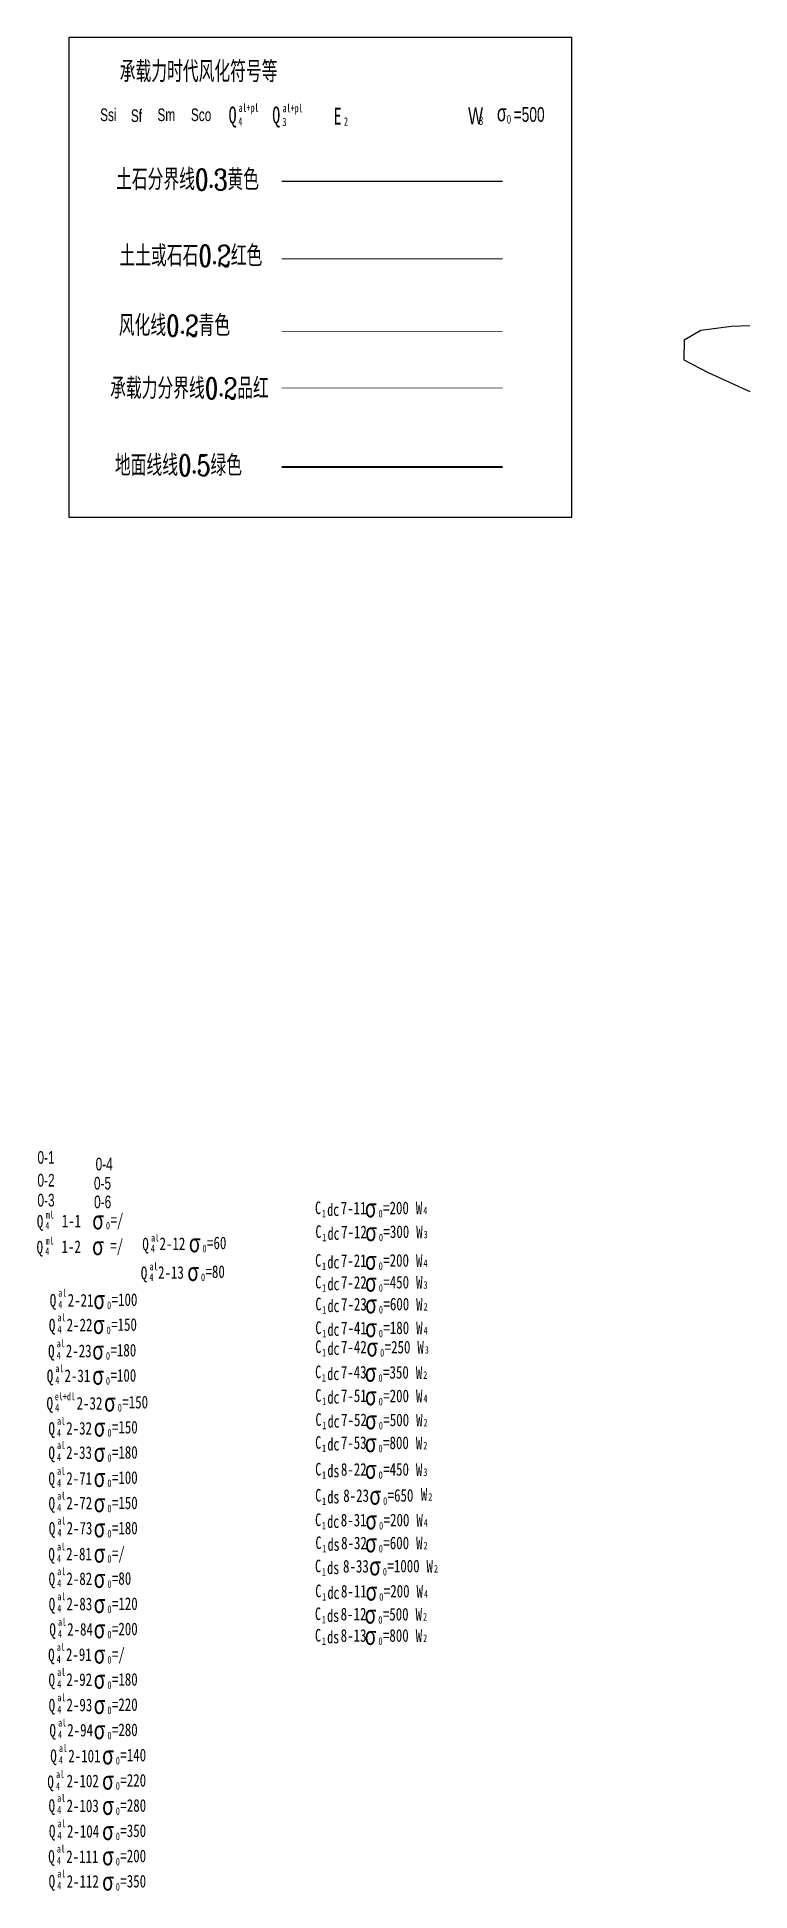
# Model space of a CAD drawing. Header units: millimetres. Extents: x 1826 to 1996, y 787 to 1228.
import ezdxf
from ezdxf.enums import TextEntityAlignment as Align

# ---------------------------------------------------------------- set-up
doc = ezdxf.new("R2010")
doc.units = ezdxf.units.MM
doc.linetypes.add('ACAD_ISO05W100', pattern=[34, 24, -3, 0.5, -3, 0.5, -3])
doc.linetypes.add('ACAD_ISO11W100', pattern=[33.5, 12, -3, 12, -3, 0.5, -3])
for name, color, linetype in [('GiCAD_DiMianXian', 7, 'Continuous'), ('Gicad_pou_texts', 7, 'Continuous'), ('GiCAD_PouMian', 7, 'Continuous'), ('GiCAD_PouXian', 7, 'Continuous'), ('承载力标识', 7, 'Continuous'), ('纵断面_白色', 7, 'Continuous')]:
    doc.layers.add(name, color=color, linetype=linetype)
doc.styles.add('bttxt', font='complex.shx', dxfattribs={"width": 0.75, "height": 5, "bigfont": 'hztxt.shx'})
doc.styles.add('LZ_FONT', font='ComFont.shx', dxfattribs={"width": 0.7, "height": 2, "bigfont": 'Hztxt.shx'})
doc.styles.add('宋体', font='', dxfattribs={"width": 0.7})
doc.styles.add('时代岩性', font='', dxfattribs={"width": 0.7, "height": 3.5})
doc.styles.get('宋体').set_extended_font_data('宋体')
doc.styles.get('时代岩性').set_extended_font_data('FangSong_GB2312')
doc.linetypes.add('岩溶空洞', pattern='A,1.3,[161,AAA.SHX,S=1,R=180,X=0,Y=0],0.01,[161,AAA.SHX,S=0.75,R=180,X=0,Y=0],0.01,[161,AAA.SHX,S=0.5,R=180,X=0,Y=0],0.01,[161,AAA.SHX,S=0.25,R=180,X=0,Y=0],1.3', length=2.63)

# ---------------------------------------------------------------- blocks, each defined once
blk = doc.blocks.new('11')
at = {"layer": '承载力标识', "color": 3, "style": '宋体', "width": 0.75}
for s, height, p in [('ml', 1.8, (0.42, 2.55)), ('Q', 3, (-1.92, 0.43)), ('4', 1.8, (-0.17, 0.01))]:
    blk.add_text(s, height=height, dxfattribs=at).set_placement(p, align=Align.CENTER)
blk.add_text('1-1', height=3, dxfattribs=at).set_placement((3.24, 0.53))
at = {"layer": '承载力标识', "color": 1, "style": '宋体', "width": 0.75}
for s, height, p in [('σ', 4.5, (10.47, 0)), ('0 ', 1.8, (13.75, 0)), ('=/', 3, (14.83, 0.75))]:
    blk.add_text(s, height=height, dxfattribs=at).set_placement(p)
blk = doc.blocks.new('221')
at = {"layer": '承载力标识', "color": 3, "style": '宋体', "width": 0.75}
for s, height, p in [('al', 1.8, (0.47, 2.81)), ('Q', 3, (-1.75, 0.42)), ('4', 1.8, (0, 0))]:
    blk.add_text(s, height=height, dxfattribs=at).set_placement(p, align=Align.CENTER)
blk.add_text('2-21', height=3, dxfattribs=at).set_placement((1.75, 0.45))
at = {"layer": '承载力标识', "color": 1, "style": '宋体', "width": 0.75}
for s, height, p in [('σ', 4.5, (7.83, -0.15)), ('0 ', 1.8, (11.11, -0.15)), ('=100', 3, (12.19, 0.59))]:
    blk.add_text(s, height=height, dxfattribs=at).set_placement(p)
blk = doc.blocks.new('222')
at = {"layer": '承载力标识', "color": 3, "style": '宋体', "width": 0.75}
for s, height, p in [('al', 1.8, (-0.05, 2.57)), ('Q', 3, (-2.3, 0.16)), ('Q', 3, (-2.28, 0.17)), ('4', 1.8, (-0.54, -0.26))]:
    blk.add_text(s, height=height, dxfattribs=at).set_placement(p, align=Align.CENTER)
blk.add_text('2-22', height=3, dxfattribs=at).set_placement((1.17, 0.22))
at = {"layer": '承载力标识', "color": 1, "style": '宋体', "width": 0.75}
for s, height, p in [('σ', 4.5, (7.39, -0.43)), ('0 ', 1.8, (10.67, -0.43)), ('=150', 3, (11.75, 0.31))]:
    blk.add_text(s, height=height, dxfattribs=at).set_placement(p)
blk = doc.blocks.new('223')
at = {"layer": '承载力标识', "color": 3, "style": '宋体', "width": 0.75}
for s, height, p in [('al', 1.8, (-0.24, 2.72)), ('Q', 3, (-2.49, 0.31)), ('Q', 3, (-2.47, 0.33)), ('4', 1.8, (-0.74, -0.1))]:
    blk.add_text(s, height=height, dxfattribs=at).set_placement(p, align=Align.CENTER)
blk.add_text('2-23', height=3, dxfattribs=at).set_placement((0.97, 0.38))
at = {"layer": '承载力标识', "color": 1, "style": '宋体', "width": 0.75}
for s, height, p in [('σ', 4.5, (7.23, -0.19)), ('0 ', 1.8, (10.51, -0.19)), ('=180', 3, (11.59, 0.55))]:
    blk.add_text(s, height=height, dxfattribs=at).set_placement(p)
blk = doc.blocks.new('231')
at = {"layer": '承载力标识', "color": 3, "style": '宋体', "width": 0.75}
for s, height, p in [('al', 1.8, (0.34, 2.76)), ('Q', 3, (-1.91, 0.35)), ('Q', 3, (-1.89, 0.37)), ('4', 1.8, (-0.16, -0.06))]:
    blk.add_text(s, height=height, dxfattribs=at).set_placement(p, align=Align.CENTER)
blk.add_text('2-31', height=3, dxfattribs=at).set_placement((1.55, 0.42))
at = {"layer": '承载力标识', "color": 1, "style": '宋体', "width": 0.75}
for s, height, p in [('σ', 4.5, (8.12, -0.23)), ('0 ', 1.8, (11.4, -0.23)), ('=100', 3, (12.48, 0.51))]:
    blk.add_text(s, height=height, dxfattribs=at).set_placement(p)
blk = doc.blocks.new('232')
at = {"layer": '承载力标识', "color": 3, "style": '宋体', "width": 0.75}
for s, height, p in [('al', 1.8, (0.34, 2.74)), ('Q', 3, (-1.91, 0.33)), ('Q', 3, (-1.89, 0.35)), ('4', 1.8, (-0.16, -0.08))]:
    blk.add_text(s, height=height, dxfattribs=at).set_placement(p, align=Align.CENTER)
blk.add_text('2-32', height=3, dxfattribs=at).set_placement((1.55, 0.4))
at = {"layer": '承载力标识', "color": 1, "style": '宋体', "width": 0.75}
for s, height, p in [('σ', 4.5, (8.06, -0.07)), ('0 ', 1.8, (11.34, -0.07)), ('=150', 3, (12.42, 0.67))]:
    blk.add_text(s, height=height, dxfattribs=at).set_placement(p)
blk = doc.blocks.new('233')
at = {"layer": '承载力标识', "color": 3, "style": '宋体', "width": 0.75}
for s, height, p in [('Q', 3, (-2.4, -0.03)), ('Q', 3, (-2.38, -0.01)), ('4', 1.8, (-0.65, -0.45)), ('al', 1.8, (-0.16, 2.38))]:
    blk.add_text(s, height=height, dxfattribs=at).set_placement(p, align=Align.CENTER)
blk.add_text('2-33', height=3, dxfattribs=at).set_placement((1.06, 0.03))
at = {"layer": '承载力标识', "color": 1, "style": '宋体', "width": 0.75}
for s, height, p in [('σ', 4.5, (7.57, -0.66)), ('0 ', 1.8, (10.85, -0.66)), ('=180', 3, (11.93, 0.09))]:
    blk.add_text(s, height=height, dxfattribs=at).set_placement(p)
blk = doc.blocks.new('271')
at = {"layer": '承载力标识', "color": 3, "style": '宋体', "width": 0.75}
for s, height, p in [('al', 1.8, (-0.13, 2.64)), ('Q', 3, (-2.38, 0.23)), ('4', 1.8, (-0.63, -0.18))]:
    blk.add_text(s, height=height, dxfattribs=at).set_placement(p, align=Align.CENTER)
blk.add_text('2-71', height=3, dxfattribs=at).set_placement((1.08, 0.3))
at = {"layer": '承载力标识', "color": 1, "style": '宋体', "width": 0.75}
for s, height, p in [('σ', 4.5, (7.57, -0.26)), ('0 ', 1.8, (10.85, -0.26)), ('=100', 3, (11.93, 0.49))]:
    blk.add_text(s, height=height, dxfattribs=at).set_placement(p)
blk = doc.blocks.new('272')
at = {"layer": '承载力标识', "color": 3, "style": '宋体', "width": 0.75}
for s, height, p in [('al', 1.8, (-0.11, 2.65)), ('Q', 3, (-2.36, 0.24)), ('4', 1.8, (-0.61, -0.17))]:
    blk.add_text(s, height=height, dxfattribs=at).set_placement(p, align=Align.CENTER)
blk.add_text('2-72', height=3, dxfattribs=at).set_placement((1.1, 0.31))
at = {"layer": '承载力标识', "color": 1, "style": '宋体', "width": 0.75}
for s, height, p in [('σ', 4.5, (7.57, -0.36)), ('0 ', 1.8, (10.85, -0.36)), ('=150', 3, (11.93, 0.38))]:
    blk.add_text(s, height=height, dxfattribs=at).set_placement(p)
blk = doc.blocks.new('273')
at = {"layer": '承载力标识', "color": 3, "style": '宋体', "width": 0.75}
for s, height, p in [('al', 1.8, (-0.05, 2.53)), ('Q', 3, (-2.3, 0.12)), ('4', 1.8, (-0.55, -0.29))]:
    blk.add_text(s, height=height, dxfattribs=at).set_placement(p, align=Align.CENTER)
blk.add_text('2-73', height=3, dxfattribs=at).set_placement((1.16, 0.19))
at = {"layer": '承载力标识', "color": 1, "style": '宋体', "width": 0.75}
for s, height, p in [('σ', 4.5, (7.57, -0.53)), ('0 ', 1.8, (10.85, -0.53)), ('=180', 3, (11.93, 0.22))]:
    blk.add_text(s, height=height, dxfattribs=at).set_placement(p)
blk = doc.blocks.new('281')
at = {"layer": '承载力标识', "color": 3, "style": '宋体', "width": 0.75}
for s, height, p in [('al', 1.8, (-0.16, 2.79)), ('Q', 3, (-2.41, 0.38)), ('4', 1.8, (-0.66, -0.04))]:
    blk.add_text(s, height=height, dxfattribs=at).set_placement(p, align=Align.CENTER)
blk.add_text('2-81', height=3, dxfattribs=at).set_placement((1.05, 0.44))
at = {"layer": '承载力标识', "color": 1, "style": '宋体', "width": 0.75}
for s, height, p in [('σ', 4.5, (7.57, -0.12)), ('0 ', 1.8, (10.85, -0.12)), ('=/', 3, (11.93, 0.62))]:
    blk.add_text(s, height=height, dxfattribs=at).set_placement(p)
blk = doc.blocks.new('282')
at = {"layer": '承载力标识', "color": 3, "style": '宋体', "width": 0.75}
for s, height, p in [('Q', 3, (-2.35, -0.12)), ('4', 1.8, (-0.59, -0.54)), ('al', 1.8, (-0.1, 2.29))]:
    blk.add_text(s, height=height, dxfattribs=at).set_placement(p, align=Align.CENTER)
blk.add_text('2-82', height=3, dxfattribs=at).set_placement((1.12, -0.06))
at = {"layer": '承载力标识', "color": 1, "style": '宋体', "width": 0.75}
for s, height, p in [('σ', 4.5, (7.57, -0.74)), ('0 ', 1.8, (10.85, -0.74)), ('=80', 3, (11.93, 0.01))]:
    blk.add_text(s, height=height, dxfattribs=at).set_placement(p)
blk = doc.blocks.new('283')
at = {"layer": '承载力标识', "color": 3, "style": '宋体', "width": 0.75}
for s, height, p in [('Q', 3, (-2.33, 0.04)), ('4', 1.8, (-0.58, -0.38)), ('al', 1.8, (-0.08, 2.45))]:
    blk.add_text(s, height=height, dxfattribs=at).set_placement(p, align=Align.CENTER)
blk.add_text('2-83', height=3, dxfattribs=at).set_placement((1.13, 0.1))
at = {"layer": '承载力标识', "color": 1, "style": '宋体', "width": 0.75}
for s, height, p in [('σ', 4.5, (7.57, -0.59)), ('0 ', 1.8, (10.85, -0.59)), ('=120', 3, (11.93, 0.16))]:
    blk.add_text(s, height=height, dxfattribs=at).set_placement(p)
blk = doc.blocks.new('284')
at = {"layer": '承载力标识', "color": 3, "style": '宋体', "width": 0.75}
for s, height, p in [('al', 1.8, (0.49, 2.83)), ('Q', 3, (-1.75, 0.42)), ('4', 1.8, (0, 0))]:
    blk.add_text(s, height=height, dxfattribs=at).set_placement(p, align=Align.CENTER)
blk.add_text('2-84', height=3, dxfattribs=at).set_placement((1.71, 0.48))
at = {"layer": '承载力标识', "color": 1, "style": '宋体', "width": 0.75}
for s, height, p in [('σ', 4.5, (7.99, -0.17)), ('0 ', 1.8, (11.27, -0.17)), ('=200', 3, (12.35, 0.58))]:
    blk.add_text(s, height=height, dxfattribs=at).set_placement(p)
blk = doc.blocks.new('291')
at = {"layer": '承载力标识', "color": 3, "style": '宋体', "width": 0.75}
for s, height, p in [('al', 1.8, (-0.21, 2.57)), ('Q', 3, (-2.46, 0.16)), ('4', 1.8, (-0.71, -0.25))]:
    blk.add_text(s, height=height, dxfattribs=at).set_placement(p, align=Align.CENTER)
blk.add_text('2-91', height=3, dxfattribs=at).set_placement((1, 0.23))
at = {"layer": '承载力标识', "color": 1, "style": '宋体', "width": 0.75}
for s, height, p in [('σ', 4.5, (7.57, -0.41)), ('0 ', 1.8, (10.85, -0.41)), ('=/', 3, (11.93, 0.33))]:
    blk.add_text(s, height=height, dxfattribs=at).set_placement(p)
blk = doc.blocks.new('292')
at = {"layer": '承载力标识', "color": 3, "style": '宋体', "width": 0.75}
for s, height, p in [('al', 1.8, (0.38, 2.79)), ('Q', 3, (-1.87, 0.38)), ('4', 1.8, (-0.11, -0.04))]:
    blk.add_text(s, height=height, dxfattribs=at).set_placement(p, align=Align.CENTER)
blk.add_text('2-92', height=3, dxfattribs=at).set_placement((1.6, 0.44))
at = {"layer": '承载力标识', "color": 1, "style": '宋体', "width": 0.75}
for s, height, p in [('σ', 4.5, (8.07, -0.25)), ('0 ', 1.8, (11.35, -0.25)), ('=180', 3, (12.43, 0.5))]:
    blk.add_text(s, height=height, dxfattribs=at).set_placement(p)
blk = doc.blocks.new('293')
at = {"layer": '承载力标识', "color": 3, "style": '宋体', "width": 0.75}
for s, height, p in [('al', 1.8, (0.34, 2.76)), ('Q', 3, (-1.91, 0.35)), ('4', 1.8, (-0.15, -0.06))]:
    blk.add_text(s, height=height, dxfattribs=at).set_placement(p, align=Align.CENTER)
blk.add_text('2-93', height=3, dxfattribs=at).set_placement((1.56, 0.42))
at = {"layer": '承载力标识', "color": 1, "style": '宋体', "width": 0.75}
for s, height, p in [('σ', 4.5, (8, -0.25)), ('0 ', 1.8, (11.28, -0.25)), ('=220', 3, (12.36, 0.5))]:
    blk.add_text(s, height=height, dxfattribs=at).set_placement(p)
blk = doc.blocks.new('294')
at = {"layer": '承载力标识', "color": 3, "style": '宋体', "width": 0.75}
for s, height, p in [('al', 1.8, (0.1, 2.73)), ('Q', 3, (-2.15, 0.32)), ('4', 1.8, (-0.4, -0.1))]:
    blk.add_text(s, height=height, dxfattribs=at).set_placement(p, align=Align.CENTER)
blk.add_text('2-94', height=3, dxfattribs=at).set_placement((1.31, 0.38))
at = {"layer": '承载力标识', "color": 1, "style": '宋体', "width": 0.75}
for s, height, p in [('σ', 4.5, (7.57, -0.29)), ('0 ', 1.8, (10.85, -0.29)), ('=280', 3, (11.93, 0.46))]:
    blk.add_text(s, height=height, dxfattribs=at).set_placement(p)
blk = doc.blocks.new('2101')
at = {"layer": '承载力标识', "color": 3, "style": '宋体', "width": 0.75}
for s, height, p in [('al', 1.8, (0.34, 2.66)), ('Q', 3, (-1.91, 0.25)), ('4', 1.8, (-0.16, -0.16))]:
    blk.add_text(s, height=height, dxfattribs=at).set_placement(p, align=Align.CENTER)
blk.add_text('2-101', height=3, dxfattribs=at).set_placement((1.6, 0.21))
at = {"layer": '承载力标识', "color": 1, "style": '宋体', "width": 0.75}
for s, height, p in [('σ', 4.5, (9.61, -0.32)), ('0 ', 1.8, (12.89, -0.32)), ('=140', 3, (13.97, 0.43))]:
    blk.add_text(s, height=height, dxfattribs=at).set_placement(p)
blk = doc.blocks.new('2102')
at = {"layer": '承载力标识', "color": 3, "style": '宋体', "width": 0.75}
for s, height, p in [('al', 1.8, (0.32, 2.72)), ('Q', 3, (-1.93, 0.31)), ('4', 1.8, (-0.17, -0.1))]:
    blk.add_text(s, height=height, dxfattribs=at).set_placement(p, align=Align.CENTER)
blk.add_text('2-102', height=3, dxfattribs=at).set_placement((1.88, 0.53))
at = {"layer": '承载力标识', "color": 1, "style": '宋体', "width": 0.75}
for s, height, p in [('σ', 4.5, (10.29, -0.06)), ('0 ', 1.8, (13.57, -0.06)), ('=220', 3, (14.65, 0.68))]:
    blk.add_text(s, height=height, dxfattribs=at).set_placement(p)
blk = doc.blocks.new('2103')
at = {"layer": '承载力标识', "color": 3, "style": '宋体', "width": 0.75}
for s, height, p in [('al', 1.8, (0.49, 2.83)), ('Q', 3, (-1.75, 0.42)), ('4', 1.8, (0, 0))]:
    blk.add_text(s, height=height, dxfattribs=at).set_placement(p, align=Align.CENTER)
blk.add_text('2-103', height=3, dxfattribs=at).set_placement((1.76, 0.38))
at = {"layer": '承载力标识', "color": 1, "style": '宋体', "width": 0.75}
for s, height, p in [('σ', 4.5, (10.19, -0.29)), ('0 ', 1.8, (13.47, -0.29)), ('=280', 3, (14.55, 0.46))]:
    blk.add_text(s, height=height, dxfattribs=at).set_placement(p)
blk = doc.blocks.new('2104')
at = {"layer": '承载力标识', "color": 3, "style": '宋体', "width": 0.75}
for s, height, p in [('al', 1.8, (-0.02, 2.86)), ('Q', 3, (-2.27, 0.45)), ('4', 1.8, (-0.52, 0.03))]:
    blk.add_text(s, height=height, dxfattribs=at).set_placement(p, align=Align.CENTER)
blk.add_text('2-104', height=3, dxfattribs=at).set_placement((1.24, 0.41))
at = {"layer": '承载力标识', "color": 1, "style": '宋体', "width": 0.75}
for s, height, p in [('σ', 4.5, (9.57, -0.19)), ('0 ', 1.8, (12.85, -0.19)), ('=350', 3, (13.93, 0.55))]:
    blk.add_text(s, height=height, dxfattribs=at).set_placement(p)
blk = doc.blocks.new('2111')
at = {"layer": '承载力标识', "color": 3, "style": '宋体', "width": 0.75}
for s, height, p in [('al', 1.8, (-0.2, 2.53)), ('Q', 3, (-2.44, 0.12)), ('4', 1.8, (-0.69, -0.29))]:
    blk.add_text(s, height=height, dxfattribs=at).set_placement(p, align=Align.CENTER)
blk.add_text('2-111', height=3, dxfattribs=at).set_placement((1.07, 0.08))
at = {"layer": '承载力标识', "color": 1, "style": '宋体', "width": 0.75}
for s, height, p in [('σ', 4.5, (9.57, -0.5)), ('0 ', 1.8, (12.85, -0.5)), ('=200', 3, (13.93, 0.25))]:
    blk.add_text(s, height=height, dxfattribs=at).set_placement(p)
blk = doc.blocks.new('2112')
at = {"layer": '承载力标识', "color": 3, "style": '宋体', "width": 0.75}
for s, height, p in [('al', 1.8, (0.49, 2.83)), ('Q', 3, (-1.75, 0.42)), ('4', 1.8, (0, 0))]:
    blk.add_text(s, height=height, dxfattribs=at).set_placement(p, align=Align.CENTER)
blk.add_text('2-112', height=3, dxfattribs=at).set_placement((1.76, 0.38))
at = {"layer": '承载力标识', "color": 1, "style": '宋体', "width": 0.75}
for s, height, p in [('σ', 4.5, (10.16, -0.3)), ('0 ', 1.8, (13.44, -0.3)), ('=350', 3, (14.52, 0.44))]:
    blk.add_text(s, height=height, dxfattribs=at).set_placement(p)
blk = doc.blocks.new('213')
at = {"layer": '承载力标识', "color": 3, "style": '宋体', "width": 0.75}
for s, height, p in [('Q', 3, (-1.9, 0.31)), ('4', 1.8, (-0.14, -0.11)), ('al', 1.8, (0.38, 2.43))]:
    blk.add_text(s, height=height, dxfattribs=at).set_placement(p, align=Align.CENTER)
blk.add_text('2-13', height=3, dxfattribs=at).set_placement((1.44, 0.41))
at = {"layer": '承载力标识', "color": 1, "style": '宋体', "width": 0.75}
for s, height, p in [('σ', 4.5, (8.36, -0.13)), ('0 ', 1.8, (11.64, -0.13)), ('=80', 3, (12.72, 0.61))]:
    blk.add_text(s, height=height, dxfattribs=at).set_placement(p)
blk = doc.blocks.new('01')
at = {"layer": 'Gicad_pou_texts', "color": 6, "style": 'LZ_FONT', "width": 0.7}
blk.add_text('0-1', height=4, dxfattribs=at).set_placement((-0.86, -2.14))
blk = doc.blocks.new('02')
at = {"layer": 'Gicad_pou_texts', "color": 6, "style": 'LZ_FONT', "width": 0.7}
blk.add_text('0-2', height=4, dxfattribs=at).set_placement((-0.94, -2.13))
blk = doc.blocks.new('03')
at = {"layer": 'Gicad_pou_texts', "color": 6, "style": 'LZ_FONT', "width": 0.7}
blk.add_text('0-3', height=4, dxfattribs=at).set_placement((-0.86, -2.1))
blk = doc.blocks.new('232(el+dl)')
at = {"layer": '承载力标识', "color": 3, "style": '宋体', "width": 0.75}
for s, height, p in [('Q', 3, (-2.85, -0.15)), ('Q', 3, (-2.83, -0.13)), ('4', 1.8, (-1.1, -0.57)), ('el+dl', 1.8, (0.76, 2.11))]:
    blk.add_text(s, height=height, dxfattribs=at).set_placement(p, align=Align.CENTER)
blk.add_text('2-32', height=3, dxfattribs=at).set_placement((3.54, -0.11))
at = {"layer": '承载力标识', "color": 1, "style": '宋体', "width": 0.75}
for s, height, p in [('σ', 4.5, (10.04, -0.58)), ('0 ', 1.8, (13.32, -0.58)), ('=150', 3, (14.4, 0.17))]:
    blk.add_text(s, height=height, dxfattribs=at).set_placement(p)
blk = doc.blocks.new('12')
at = {"layer": '承载力标识', "color": 3, "style": '宋体', "width": 0.75}
for s, height, p in [('Q', 3, (-1.93, 0.33)), ('4', 1.8, (-0.17, -0.08)), ('ml', 1.8, (0.41, 2.45))]:
    blk.add_text(s, height=height, dxfattribs=at).set_placement(p, align=Align.CENTER)
blk.add_text('1-2', height=3, dxfattribs=at).set_placement((3.24, 0.44))
at = {"layer": '承载力标识', "color": 1, "style": '宋体', "width": 0.75}
for s, height, p in [('σ', 4.5, (10.47, -0.09)), ('=/', 3, (14.83, 0.66))]:
    blk.add_text(s, height=height, dxfattribs=at).set_placement(p)
blk = doc.blocks.new('212')
at = {"layer": '承载力标识', "color": 3, "style": '宋体', "width": 0.75}
for s, height, p in [('Q', 3, (-1.93, 0.3)), ('4', 1.8, (-0.18, -0.12)), ('al', 1.8, (0.34, 2.42))]:
    blk.add_text(s, height=height, dxfattribs=at).set_placement(p, align=Align.CENTER)
blk.add_text('2-12', height=3, dxfattribs=at).set_placement((1.4, 0.4))
at = {"layer": '承载力标识', "color": 1, "style": '宋体', "width": 0.75}
for s, height, p in [('σ', 4.5, (8.33, -0.14)), ('0 ', 1.8, (11.61, -0.14)), ('=60', 3, (12.69, 0.6))]:
    blk.add_text(s, height=height, dxfattribs=at).set_placement(p)
blk = doc.blocks.new('722')
at = {"layer": '承载力标识', "color": 3, "style": '宋体'}
for s, height, width, p in [('C', 3, 0.7, (-4.04, 0.25)), ('1', 1.8, 0.7, (-2.44, -0.54)), ('dc', 3, 0.7, (-1.15, -0.18)), ('7-22', 3, 0.75, (2.06, 0.19))]:
    blk.add_text(s, height=height, dxfattribs=dict(at, width=width)).set_placement(p)
at = {"layer": '承载力标识', "color": 1, "style": '宋体', "width": 0.75}
for s, height, p in [('σ', 4.5, (7.77, -0.5)), ('0 ', 1.8, (11.05, -0.5)), ('=450', 3, (12.13, 0.25)), ('W', 3, (19.91, 0.19)), ('3', 1.8, (21.69, 0.19))]:
    blk.add_text(s, height=height, dxfattribs=at).set_placement(p)
blk = doc.blocks.new('723')
at = {"layer": '承载力标识', "color": 3, "style": '宋体'}
for s, height, width, p in [('C', 3, 0.7, (-4.02, 0.19)), ('1', 1.8, 0.7, (-2.41, -0.6)), ('dc', 3, 0.7, (-1.13, -0.24)), ('7-23', 3, 0.75, (2.08, 0.13))]:
    blk.add_text(s, height=height, dxfattribs=dict(at, width=width)).set_placement(p)
at = {"layer": '承载力标识', "color": 1, "style": '宋体', "width": 0.75}
for s, height, p in [('σ', 4.5, (7.8, -0.56)), ('0 ', 1.8, (11.08, -0.56)), ('=600', 3, (12.16, 0.19)), ('W', 3, (19.93, 0.13)), ('2', 1.8, (21.71, 0.13))]:
    blk.add_text(s, height=height, dxfattribs=at).set_placement(p)
blk = doc.blocks.new('721')
at = {"layer": '承载力标识', "color": 3, "style": '宋体'}
for s, height, width, p in [('C', 3, 0.7, (-4.06, 0.22)), ('1', 1.8, 0.7, (-2.46, -0.57)), ('dc', 3, 0.7, (-1.17, -0.21)), ('7-21', 3, 0.75, (2.04, 0.16))]:
    blk.add_text(s, height=height, dxfattribs=dict(at, width=width)).set_placement(p)
at = {"layer": '承载力标识', "color": 1, "style": '宋体', "width": 0.75}
for s, height, p in [('σ', 4.5, (7.75, -0.53)), ('0 ', 1.8, (11.03, -0.53)), ('=200', 3, (12.11, 0.22)), ('W', 3, (19.89, 0.16)), ('4', 1.8, (21.67, 0.16))]:
    blk.add_text(s, height=height, dxfattribs=at).set_placement(p)
blk = doc.blocks.new('741')
at = {"layer": '承载力标识', "color": 3, "style": '宋体'}
for s, height, width, p in [('C', 3, 0.7, (-4.02, 0.12)), ('1', 1.8, 0.7, (-2.42, -0.67)), ('dc', 3, 0.7, (-1.14, -0.32)), ('7-41', 3, 0.75, (2.08, 0.06))]:
    blk.add_text(s, height=height, dxfattribs=dict(at, width=width)).set_placement(p)
at = {"layer": '承载力标识', "color": 1, "style": '宋体', "width": 0.75}
for s, height, p in [('σ', 4.5, (7.79, -0.64)), ('0 ', 1.8, (11.07, -0.64)), ('=180', 3, (12.15, 0.11)), ('W', 3, (19.93, 0.06)), ('4', 1.8, (21.71, 0.06))]:
    blk.add_text(s, height=height, dxfattribs=at).set_placement(p)
blk = doc.blocks.new('742')
at = {"layer": '承载力标识', "color": 3, "style": '宋体'}
for s, height, width, p in [('C', 3, 0.7, (-4.03, 0.21)), ('1', 1.8, 0.7, (-2.43, -0.58)), ('dc', 3, 0.7, (-1.14, -0.23)), ('7-42', 3, 0.75, (2.07, 0.15))]:
    blk.add_text(s, height=height, dxfattribs=dict(at, width=width)).set_placement(p)
at = {"layer": '承载力标识', "color": 1, "style": '宋体', "width": 0.75}
for s, height, p in [('σ', 4.5, (8.09, -0.62)), ('0 ', 1.8, (11.37, -0.62)), ('=250', 3, (12.45, 0.13)), ('W', 3, (20.22, 0.07)), ('3', 1.8, (22, 0.07))]:
    blk.add_text(s, height=height, dxfattribs=at).set_placement(p)
blk = doc.blocks.new('743')
at = {"layer": '承载力标识', "color": 3, "style": '宋体'}
for s, height, width, p in [('C', 3, 0.7, (-4.07, 0.28)), ('1', 1.8, 0.7, (-2.47, -0.51)), ('dc', 3, 0.7, (-1.19, -0.16)), ('7-43', 3, 0.75, (2.03, 0.22))]:
    blk.add_text(s, height=height, dxfattribs=dict(at, width=width)).set_placement(p)
at = {"layer": '承载力标识', "color": 1, "style": '宋体', "width": 0.75}
for s, height, p in [('σ', 4.5, (7.71, -0.56)), ('0 ', 1.8, (10.99, -0.56)), ('=350', 3, (12.07, 0.19)), ('W', 3, (19.85, 0.14)), ('2', 1.8, (21.62, 0.14))]:
    blk.add_text(s, height=height, dxfattribs=at).set_placement(p)
blk = doc.blocks.new('751')
at = {"layer": '承载力标识', "color": 3, "style": '宋体'}
for s, height, width, p in [('C', 3, 0.7, (-4.03, 0.15)), ('1', 1.8, 0.7, (-2.43, -0.64)), ('dc', 3, 0.7, (-1.15, -0.29)), ('7-51', 3, 0.75, (2.07, 0.09))]:
    blk.add_text(s, height=height, dxfattribs=dict(at, width=width)).set_placement(p)
at = {"layer": '承载力标识', "color": 1, "style": '宋体', "width": 0.75}
for s, height, p in [('σ', 4.5, (7.75, -0.69)), ('0 ', 1.8, (11.03, -0.69)), ('=200', 3, (12.11, 0.06)), ('W', 3, (19.89, 0.01)), ('4', 1.8, (21.66, 0.01))]:
    blk.add_text(s, height=height, dxfattribs=at).set_placement(p)
blk = doc.blocks.new('752')
at = {"layer": '承载力标识', "color": 3, "style": '宋体'}
for s, height, width, p in [('C', 3, 0.7, (-4, 0.22)), ('1', 1.8, 0.7, (-2.4, -0.57)), ('dc', 3, 0.7, (-1.11, -0.21)), ('7-52', 3, 0.75, (2.1, 0.16))]:
    blk.add_text(s, height=height, dxfattribs=dict(at, width=width)).set_placement(p)
at = {"layer": '承载力标识', "color": 1, "style": '宋体', "width": 0.75}
for s, height, p in [('σ', 4.5, (7.78, -0.61)), ('0 ', 1.8, (11.06, -0.61)), ('=500', 3, (12.14, 0.14)), ('W', 3, (19.92, 0.08)), ('2', 1.8, (21.7, 0.08))]:
    blk.add_text(s, height=height, dxfattribs=at).set_placement(p)
blk = doc.blocks.new('753')
at = {"layer": '承载力标识', "color": 3, "style": '宋体'}
for s, height, width, p in [('C', 3, 0.7, (-4.06, 0.15)), ('1', 1.8, 0.7, (-2.45, -0.64)), ('dc', 3, 0.7, (-1.17, -0.28)), ('7-53', 3, 0.75, (2.04, 0.09))]:
    blk.add_text(s, height=height, dxfattribs=dict(at, width=width)).set_placement(p)
at = {"layer": '承载力标识', "color": 1, "style": '宋体', "width": 0.75}
for s, height, p in [('σ', 4.5, (7.72, -0.68)), ('0 ', 1.8, (11, -0.68)), ('=800', 3, (12.08, 0.07)), ('W', 3, (19.86, 0.01)), ('2', 1.8, (21.64, 0.01))]:
    blk.add_text(s, height=height, dxfattribs=at).set_placement(p)
blk = doc.blocks.new('822')
at = {"layer": '承载力标识', "color": 3, "style": '宋体'}
for s, height, width, p in [('C', 3, 0.7, (-4.05, 0.14)), ('1', 1.8, 0.7, (-2.45, -0.65)), ('ds', 3, 0.7, (-1.17, -0.3)), ('8-22', 3, 0.75, (2.05, 0.08))]:
    blk.add_text(s, height=height, dxfattribs=dict(at, width=width)).set_placement(p)
at = {"layer": '承载力标识', "color": 1, "style": '宋体', "width": 0.75}
for s, height, p in [('σ', 4.5, (7.74, -0.67)), ('0 ', 1.8, (11.02, -0.67)), ('=450', 3, (12.1, 0.09)), ('W', 3, (19.87, 0.03)), ('3', 1.8, (21.65, 0.03))]:
    blk.add_text(s, height=height, dxfattribs=at).set_placement(p)
blk = doc.blocks.new('823')
at = {"layer": '承载力标识', "color": 3, "style": '宋体'}
for s, height, width, p in [('C', 3, 0.7, (-4707.49, 482.55)), ('ds', 3, 0.7, (-4704.61, 482.11)), ('8-23', 3, 0.75, (-4700.83, 482.48)), ('1', 1.8, 0.7, (-4705.89, 481.76))]:
    blk.add_text(s, height=height, dxfattribs=dict(at, width=width)).set_placement(p)
at = {"layer": '承载力标识', "color": 1, "style": '宋体', "width": 0.75}
for s, height, p in [('σ', 4.5, (-4694.64, 481.79)), ('=650', 3, (-4690.28, 482.54)), ('W', 3, (-4682.41, 482.78)), ('0 ', 1.8, (-4691.36, 481.79)), ('2', 1.8, (-4680.63, 482.78))]:
    blk.add_text(s, height=height, dxfattribs=at).set_placement(p)
blk = doc.blocks.new('20260614.22151695')
at = {"layer": 'GiCAD_PouMian'}
blk.add_blockref('823', (4703.44, -482.4), dxfattribs=at)
blk = doc.blocks.new('831')
at = {"layer": '承载力标识', "color": 3, "style": '宋体'}
for s, height, width, p in [('C', 3, 0.7, (-4.08, 0.09)), ('1', 1.8, 0.7, (-2.48, -0.7)), ('dc', 3, 0.7, (-1.2, -0.34)), ('8-31', 3, 0.75, (2.02, 0.03))]:
    blk.add_text(s, height=height, dxfattribs=dict(at, width=width)).set_placement(p)
at = {"layer": '承载力标识', "color": 1, "style": '宋体', "width": 0.75}
for s, height, p in [('σ', 4.5, (7.85, -0.71)), ('0 ', 1.8, (11.13, -0.71)), ('=200', 3, (12.21, 0.04)), ('W', 3, (19.99, -0.01)), ('4', 1.8, (21.76, -0.01))]:
    blk.add_text(s, height=height, dxfattribs=at).set_placement(p)
blk = doc.blocks.new('832')
at = {"layer": '承载力标识', "color": 3, "style": '宋体'}
for s, height, width, p in [('C', 3, 0.7, (-4, 0.22)), ('1', 1.8, 0.7, (-2.4, -0.57)), ('ds', 3, 0.7, (-1.12, -0.21)), ('8-32', 3, 0.75, (2.1, 0.16))]:
    blk.add_text(s, height=height, dxfattribs=dict(at, width=width)).set_placement(p)
at = {"layer": '承载力标识', "color": 1, "style": '宋体', "width": 0.75}
for s, height, p in [('σ', 4.5, (7.78, -0.58)), ('0 ', 1.8, (11.06, -0.58)), ('=600', 3, (12.14, 0.17)), ('W', 3, (19.92, 0.12)), ('2', 1.8, (21.7, 0.12))]:
    blk.add_text(s, height=height, dxfattribs=at).set_placement(p)
blk = doc.blocks.new('833')
at = {"layer": '承载力标识', "color": 3, "style": '宋体'}
for s, height, width, p in [('C', 3, 0.7, (-4.1, 0.18)), ('1', 1.8, 0.7, (-2.5, -0.61)), ('ds', 3, 0.7, (-1.22, -0.25)), ('8-33', 3, 0.75, (2.56, 0.12))]:
    blk.add_text(s, height=height, dxfattribs=dict(at, width=width)).set_placement(p)
at = {"layer": '承载力标识', "color": 1, "style": '宋体', "width": 0.75}
for s, height, p in [('σ', 4.5, (8.75, -0.57)), ('0 ', 1.8, (12.03, -0.57)), ('=1000', 3, (13.11, 0.18)), ('W', 3, (22.39, 0.12)), ('2', 1.8, (24.17, 0.12))]:
    blk.add_text(s, height=height, dxfattribs=at).set_placement(p)
blk = doc.blocks.new('813')
at = {"layer": '承载力标识', "color": 3, "style": '宋体'}
for s, height, width, p in [('C', 3, 0.7, (-4.1, 0.2)), ('1', 1.8, 0.7, (-2.5, -0.59)), ('ds', 3, 0.7, (-1.22, -0.23)), ('8-13', 3, 0.75, (2, 0.14))]:
    blk.add_text(s, height=height, dxfattribs=dict(at, width=width)).set_placement(p)
at = {"layer": '承载力标识', "color": 1, "style": '宋体', "width": 0.75}
for s, height, p in [('σ', 4.5, (7.68, -0.6)), ('0 ', 1.8, (10.96, -0.6)), ('=800', 3, (12.04, 0.15)), ('W', 3, (19.82, 0.1)), ('2', 1.8, (21.6, 0.1))]:
    blk.add_text(s, height=height, dxfattribs=at).set_placement(p)
blk = doc.blocks.new('811')
at = {"layer": '承载力标识', "color": 3, "style": '宋体'}
for s, height, width, p in [('C', 3, 0.7, (-4.03, 0.27)), ('1', 1.8, 0.7, (-2.43, -0.52)), ('dc', 3, 0.7, (-1.15, -0.17)), ('8-11', 3, 0.75, (2.07, 0.21))]:
    blk.add_text(s, height=height, dxfattribs=dict(at, width=width)).set_placement(p)
at = {"layer": '承载力标识', "color": 1, "style": '宋体', "width": 0.75}
for s, height, p in [('σ', 4.5, (7.89, -0.54)), ('0 ', 1.8, (11.17, -0.54)), ('=200', 3, (12.25, 0.22)), ('W', 3, (20.03, 0.16)), ('4', 1.8, (21.81, 0.16))]:
    blk.add_text(s, height=height, dxfattribs=at).set_placement(p)
blk = doc.blocks.new('812')
at = {"layer": '承载力标识', "color": 3, "style": '宋体'}
for s, height, width, p in [('C', 3, 0.7, (-4.11, 0.15)), ('1', 1.8, 0.7, (-2.51, -0.64)), ('ds', 3, 0.7, (-1.23, -0.29)), ('8-12', 3, 0.75, (1.99, 0.09))]:
    blk.add_text(s, height=height, dxfattribs=dict(at, width=width)).set_placement(p)
at = {"layer": '承载力标识', "color": 1, "style": '宋体', "width": 0.75}
for s, height, p in [('σ', 4.5, (7.66, -0.69)), ('0 ', 1.8, (10.94, -0.69)), ('=500', 3, (12.02, 0.06)), ('W', 3, (19.8, 0.01)), ('2', 1.8, (21.58, 0.01))]:
    blk.add_text(s, height=height, dxfattribs=at).set_placement(p)
blk = doc.blocks.new('711')
at = {"layer": '承载力标识', "color": 3, "style": '宋体'}
for s, height, width, p in [('C', 3, 0.7, (-4.1, 0.25)), ('1', 1.8, 0.7, (-2.49, -0.54)), ('dc', 3, 0.7, (-1.21, -0.19)), ('7-11', 3, 0.75, (2, 0.19))]:
    blk.add_text(s, height=height, dxfattribs=dict(at, width=width)).set_placement(p)
at = {"layer": '承载力标识', "color": 1, "style": '宋体', "width": 0.75}
for s, height, p in [('σ', 4.5, (7.72, -0.51)), ('0 ', 1.8, (11, -0.51)), ('=200', 3, (12.08, 0.24)), ('W', 3, (19.85, 0.19)), ('4', 1.8, (21.63, 0.19))]:
    blk.add_text(s, height=height, dxfattribs=at).set_placement(p)
blk = doc.blocks.new('712')
at = {"layer": '承载力标识', "color": 3, "style": '宋体'}
for s, height, width, p in [('C', 3, 0.7, (-4, 0.24)), ('1', 1.8, 0.7, (-2.4, -0.55)), ('dc', 3, 0.7, (-1.12, -0.2)), ('7-12', 3, 0.75, (2.1, 0.17))]:
    blk.add_text(s, height=height, dxfattribs=dict(at, width=width)).set_placement(p)
at = {"layer": '承载力标识', "color": 1, "style": '宋体', "width": 0.75}
for s, height, p in [('σ', 4.5, (7.81, -0.52)), ('0 ', 1.8, (11.09, -0.52)), ('=300', 3, (12.17, 0.23)), ('W', 3, (19.95, 0.17)), ('3', 1.8, (21.73, 0.17))]:
    blk.add_text(s, height=height, dxfattribs=at).set_placement(p)
blk = doc.blocks.new('04')
at = {"layer": 'Gicad_pou_texts', "color": 6, "style": 'LZ_FONT', "width": 0.7}
blk.add_text('0-4', height=3, dxfattribs=at).set_placement((-0.83, -1.45))
blk = doc.blocks.new('05')
at = {"layer": 'Gicad_pou_texts', "color": 6, "style": 'LZ_FONT', "width": 0.7}
blk.add_text('0-5', height=3, dxfattribs=at).set_placement((-0.82, -1.55))
blk = doc.blocks.new('06')
at = {"layer": 'Gicad_pou_texts', "color": 6, "style": 'LZ_FONT', "width": 0.7}
blk.add_text('0-6', height=3, dxfattribs=at).set_placement((-0.74, -1.53))

msp = doc.modelspace()

# ---------------------------------------------------------------- linework, layer by layer
at = {"color": 5}
for p, q in [((1833.94, 1227.79), (1953.36, 1227.79)), ((1833.94, 1113.49), (1833.94, 1227.79)), ((1953.36, 1113.49), (1953.36, 1227.79)), ((1953.36, 1113.49), (1833.94, 1113.49))]:
    msp.add_line(p, q, dxfattribs=at)
at = {"layer": 'GiCAD_DiMianXian', "color": 3, "const_width": 0.5}
msp.add_lwpolyline([(1884.44, 1125.51), (1936.96, 1125.51)], dxfattribs=at)
at = {"layer": 'GiCAD_PouMian', "color": 5, "linetype": '岩溶空洞', "flags": 128}
msp.add_lwpolyline([(1995.72, 1159.11), (1991.32, 1158.94), (1984.08, 1158.01), (1980.06, 1155.7), (1980.01, 1151.01), (1985.83, 1147.97), (1995.72, 1143.51)], dxfattribs=at)
at = {"layer": 'GiCAD_PouXian', "color": 2, "const_width": 0.3}
msp.add_lwpolyline([(1884.44, 1193.45), (1936.96, 1193.45)], dxfattribs=at)
at = {"layer": 'GiCAD_PouXian', "color": 1, "const_width": 0.2}
msp.add_lwpolyline([(1884.44, 1175.03), (1936.96, 1175.03)], dxfattribs=at)
at = {"layer": 'GiCAD_PouXian', "color": 4, "linetype": 'ACAD_ISO11W100', "ltscale": 0.5, "const_width": 0.2, "flags": 128}
msp.add_lwpolyline([(1884.44, 1157.79), (1936.96, 1157.79)], dxfattribs=at)
at = {"layer": 'GiCAD_PouXian', "color": 6, "linetype": 'ACAD_ISO05W100', "ltscale": 0.25, "const_width": 0.2}
msp.add_lwpolyline([(1884.44, 1144.32), (1936.96, 1144.32)], dxfattribs=at)

# ---------------------------------------------------------------- block references
at = {"xscale": 0.75, "yscale": 0.75, "zscale": 0.75}
for name, p in [('01', (1827.02, 961.4)), ('02', (1827.08, 955.97)), ('03', (1827.02, 951.2))]:
    msp.add_blockref(name, p, dxfattribs=at)
for name, p in [('04', (1841.03, 959.67)), ('05', (1840.62, 955.21)), ('06', (1840.58, 950.74)), ('213', (1853.6, 932.02)), ('721', (1896.45, 935.09)), ('722', (1896.45, 929.87)), ('723', (1896.45, 924.74)), ('232(el+dl)', (1832.14, 901.42)), ('751', (1896.45, 903.02)), ('752', (1896.45, 897.22)), ('753', (1896.45, 891.85))]:
    msp.add_blockref(name, p)
at = {"layer": 'GiCAD_PouMian'}
for name, p in [('711', (1896.45, 947.55)), ('712', (1896.45, 941.9)), ('212', (1853.99, 938.87)), ('822', (1896.45, 885.51)), ('20260614.22151695', (1896.45, 879.28)), ('811', (1896.45, 856.41)), ('812', (1896.45, 851.09)), ('813', (1896.45, 845.94))]:
    msp.add_blockref(name, p, dxfattribs=at)
at = {"layer": '承载力标识', "color": 3}
for name, p in [('11', (1828.9, 944.17)), ('12', (1828.86, 938.13)), ('221', (1831.81, 925.38)), ('222', (1832.14, 919.74)), ('741', (1896.45, 919.17)), ('223', (1832.14, 913.4)), ('742', (1896.45, 914.55)), ('231', (1831.25, 907.45)), ('743', (1896.45, 908.49)), ('232', (1831.66, 894.97)), ('233', (1832.14, 889.56)), ('271', (1832.14, 883.16)), ('272', (1832.14, 877.26)), ('273', (1832.14, 871.43)), ('831', (1896.45, 873.51)), ('281', (1832.14, 865.02)), ('832', (1896.45, 867.93)), ('833', (1896.45, 862.43)), ('282', (1832.14, 859.64)), ('283', (1832.14, 853.49)), ('284', (1831.72, 847.07)), ('291', (1832.14, 841.31)), ('292', (1831.64, 835.15)), ('293', (1831.71, 829.15)), ('294', (1832.14, 823.19)), ('2101', (1832.1, 817.22)), ('2102', (1831.42, 810.96)), ('2103', (1831.53, 805.19)), ('2104', (1832.14, 799.09)), ('2111', (1832.14, 793.4)), ('2112', (1831.55, 787.2))]:
    msp.add_blockref(name, p, dxfattribs=at)

# ---------------------------------------------------------------- texts
at = {"layer": 'Gicad_pou_texts', "color": 4, "style": '时代岩性', "width": 0.7}
for s, height, p in [('Q', 4, (1871.8, 1207.27)), ('4', 2, (1874.13, 1206.72)), ('al+pl', 2, (1874.18, 1209.98)), ('Q', 4, (1882.17, 1207.27)), ('3', 2, (1884.6, 1206.63)), ('al+pl', 2, (1884.65, 1209.89)), ('E', 4, (1896.75, 1206.99)), ('2', 2, (1899.22, 1206.7))]:
    msp.add_text(s, height=height, dxfattribs=at).set_placement(p)
at = {"layer": 'Gicad_pou_texts', "color": 3, "style": 'LZ_FONT', "width": 0.7}
for s, height, p in [('W', 4, (1928.74, 1207.06)), ('3', 2, (1931.27, 1206.92)), ('σ', 4, (1935.59, 1207.76)), ('0 ', 2, (1937.92, 1207.22)), ('=500', 3.5, (1939.55, 1207.63))]:
    msp.add_text(s, height=height, dxfattribs=at).set_placement(p)
at = {"layer": 'GiCAD_PouMian', "color": 1, "style": 'LZ_FONT', "width": 0.7}
for s, p in [('Ssi', (1841.27, 1207.81)), ('Sf', (1848.58, 1207.59)), ('Sm', (1854.89, 1207.81)), ('Sco', (1862.85, 1207.81))]:
    msp.add_text(s, height=3, dxfattribs=at).set_placement(p)
at = {"layer": '纵断面_白色', "style": 'bttxt', "width": 0.75}
for s, p in [('承载力时代风化符号等', (1845.92, 1217.07)), ('土石分界线0.3黄色', (1845.05, 1191.4)), ('土土或石石0.2红色', (1845.86, 1173.26)), ('风化线0.2青色', (1845.7, 1156.68)), ('承载力分界线0.2品红', (1843.64, 1141.72)), ('地面线线0.5绿色', (1844.78, 1123.41))]:
    msp.add_text(s, height=5, dxfattribs=at).set_placement(p)

doc.saveas('drawing.dxf')
